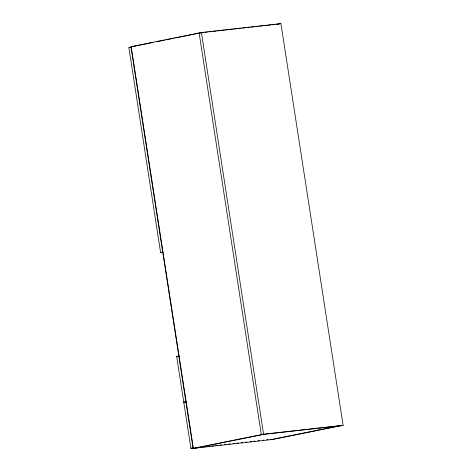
<?xml version="1.0" encoding="UTF-8"?>
<svg xmlns="http://www.w3.org/2000/svg" width="472" height="472" viewBox="0 0 472 472"><rect width="100%" height="100%" fill="white"/><g stroke="black" fill="none" stroke-linecap="round" stroke-linejoin="round"><path stroke-width="0.71" d="M272.887 439.432L193.113 448.4L130.927 46.716L201.397 32.515L280.923 23.6L343.103 425.284L272.639 439.485M133.316 46.451L153.087 42.468M156.698 41.737L164.651 40.132M166.097 39.843L174.05 38.238M175.495 37.949L201.514 32.704M162.793 252.343L160.61 252.585L128.897 47.731L131.287 47.247M277.212 24.349L280.923 23.6M160.61 252.585L162.999 252.107M185.944 401.878L183.755 402.12L176.693 356.478L179.083 355.994M183.755 402.12L186.151 401.642M193.095 448.07L190.906 448.317L183.844 402.669L186.233 402.185M190.906 448.317L193.302 447.834M193.113 448.4L263.582 434.199L343.103 425.284M195.496 448.134L263.7 434.387M270.25 439.751L338.453 426.004M203.509 32.479L199.131 32.969L261.317 434.653L340.843 425.738M204.966 32.314L207.379 32.049M208.848 31.884L211.78 31.553M212.996 31.417L216.176 31.063M217.374 30.928L220.288 30.597M221.751 30.438L224.666 30.108M225.704 29.996L233.032 29.17M234.153 29.046L241.092 28.267M242.561 28.102L245.487 27.777M246.956 27.612L249.476 27.329M250.933 27.164L253.853 26.839M255.016 26.709L258.225 26.349M259.417 26.214L262.343 25.883M263.813 25.718L266.745 25.394M267.712 25.282L270.633 24.957M271.872 24.815L275.011 24.467M276.273 24.326L278.657 24.054M130.927 46.716L135.033 46.232M128.897 47.731L130.355 47.566M176.693 356.478L178.876 356.23M183.844 402.669L186.027 402.421M195.284 447.822L196.741 447.662M203.302 446.925L204.76 446.76M207.674 446.435L209.131 446.27M212.052 445.946L213.509 445.78M215.692 445.538L217.881 445.291M220.07 445.049L221.527 444.884M224.442 444.553L225.899 444.394M228.814 444.063L230.271 443.904M233.192 443.574L234.649 443.414M236.832 443.167L238.295 443.001M241.21 442.677L242.667 442.512M245.582 442.187L247.039 442.022M249.953 441.698L251.417 441.532M253.6 441.285L255.057 441.125M257.977 440.795L259.435 440.636M262.349 440.305L263.807 440.14M266.721 439.815L268.179 439.65M201.397 32.515L263.582 434.199M131.181 46.669L193.367 448.347"/></g></svg>
